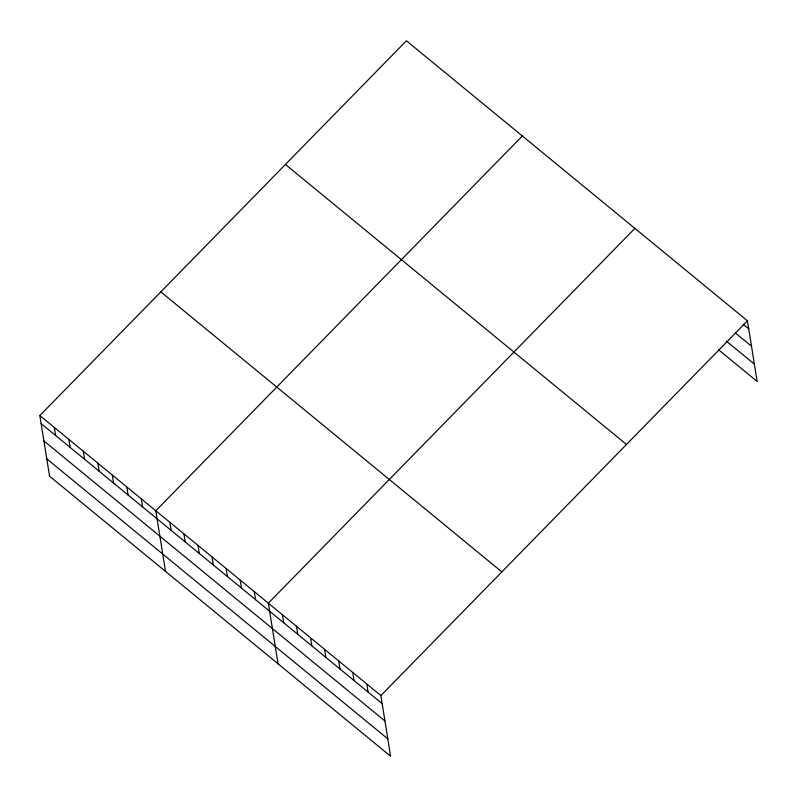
<?xml version="1.0" encoding="UTF-8"?>
<svg xmlns="http://www.w3.org/2000/svg" width="797" height="797" viewBox="0 0 797 797"><rect width="100%" height="100%" fill="white"/><g stroke="black" fill="none" stroke-linecap="round" stroke-linejoin="round"><path stroke-width="1.2" d="M39.85 415.556L380.886 695.572L390.6 756.223L49.563 476.198L39.85 415.556L406.4 40.777L747.437 320.802L757.15 381.444L718.695 349.873M522.354 135.988L155.804 510.757L165.517 571.409M634.89 228.39L268.34 603.17L278.053 663.811M380.886 695.572L747.437 320.802M743.103 324.249L748.732 328.862M735.561 333.126L751.511 346.217M726.236 340.996L754.37 364.099M285.436 164.451L626.472 444.477M160.815 291.871L501.851 571.897M41.145 423.615L382.171 703.641M43.925 440.97L384.951 720.996M46.784 458.843L387.82 738.869M366.819 684.025L368.104 692.085M352.752 672.479L354.037 680.538M338.685 660.922L339.97 668.992M324.618 649.376L325.903 657.435M310.541 637.819L311.836 645.889M296.474 626.273L297.769 634.332M282.407 614.716L283.702 622.786M254.273 591.613L255.568 599.683M240.206 580.067L241.501 588.126M226.139 568.51L227.434 576.58M212.072 556.964L213.367 565.033M198.005 545.417L199.3 553.477M183.938 533.86L185.233 541.93M169.871 522.314L171.166 530.374M141.308 498.862L142.603 506.922M126.813 486.957L128.108 495.027M112.317 475.052L113.612 483.121M97.822 463.157L99.117 471.216M83.336 451.251L84.621 459.321M68.841 439.356L70.126 447.416M54.345 427.451L55.641 435.521"/></g></svg>
